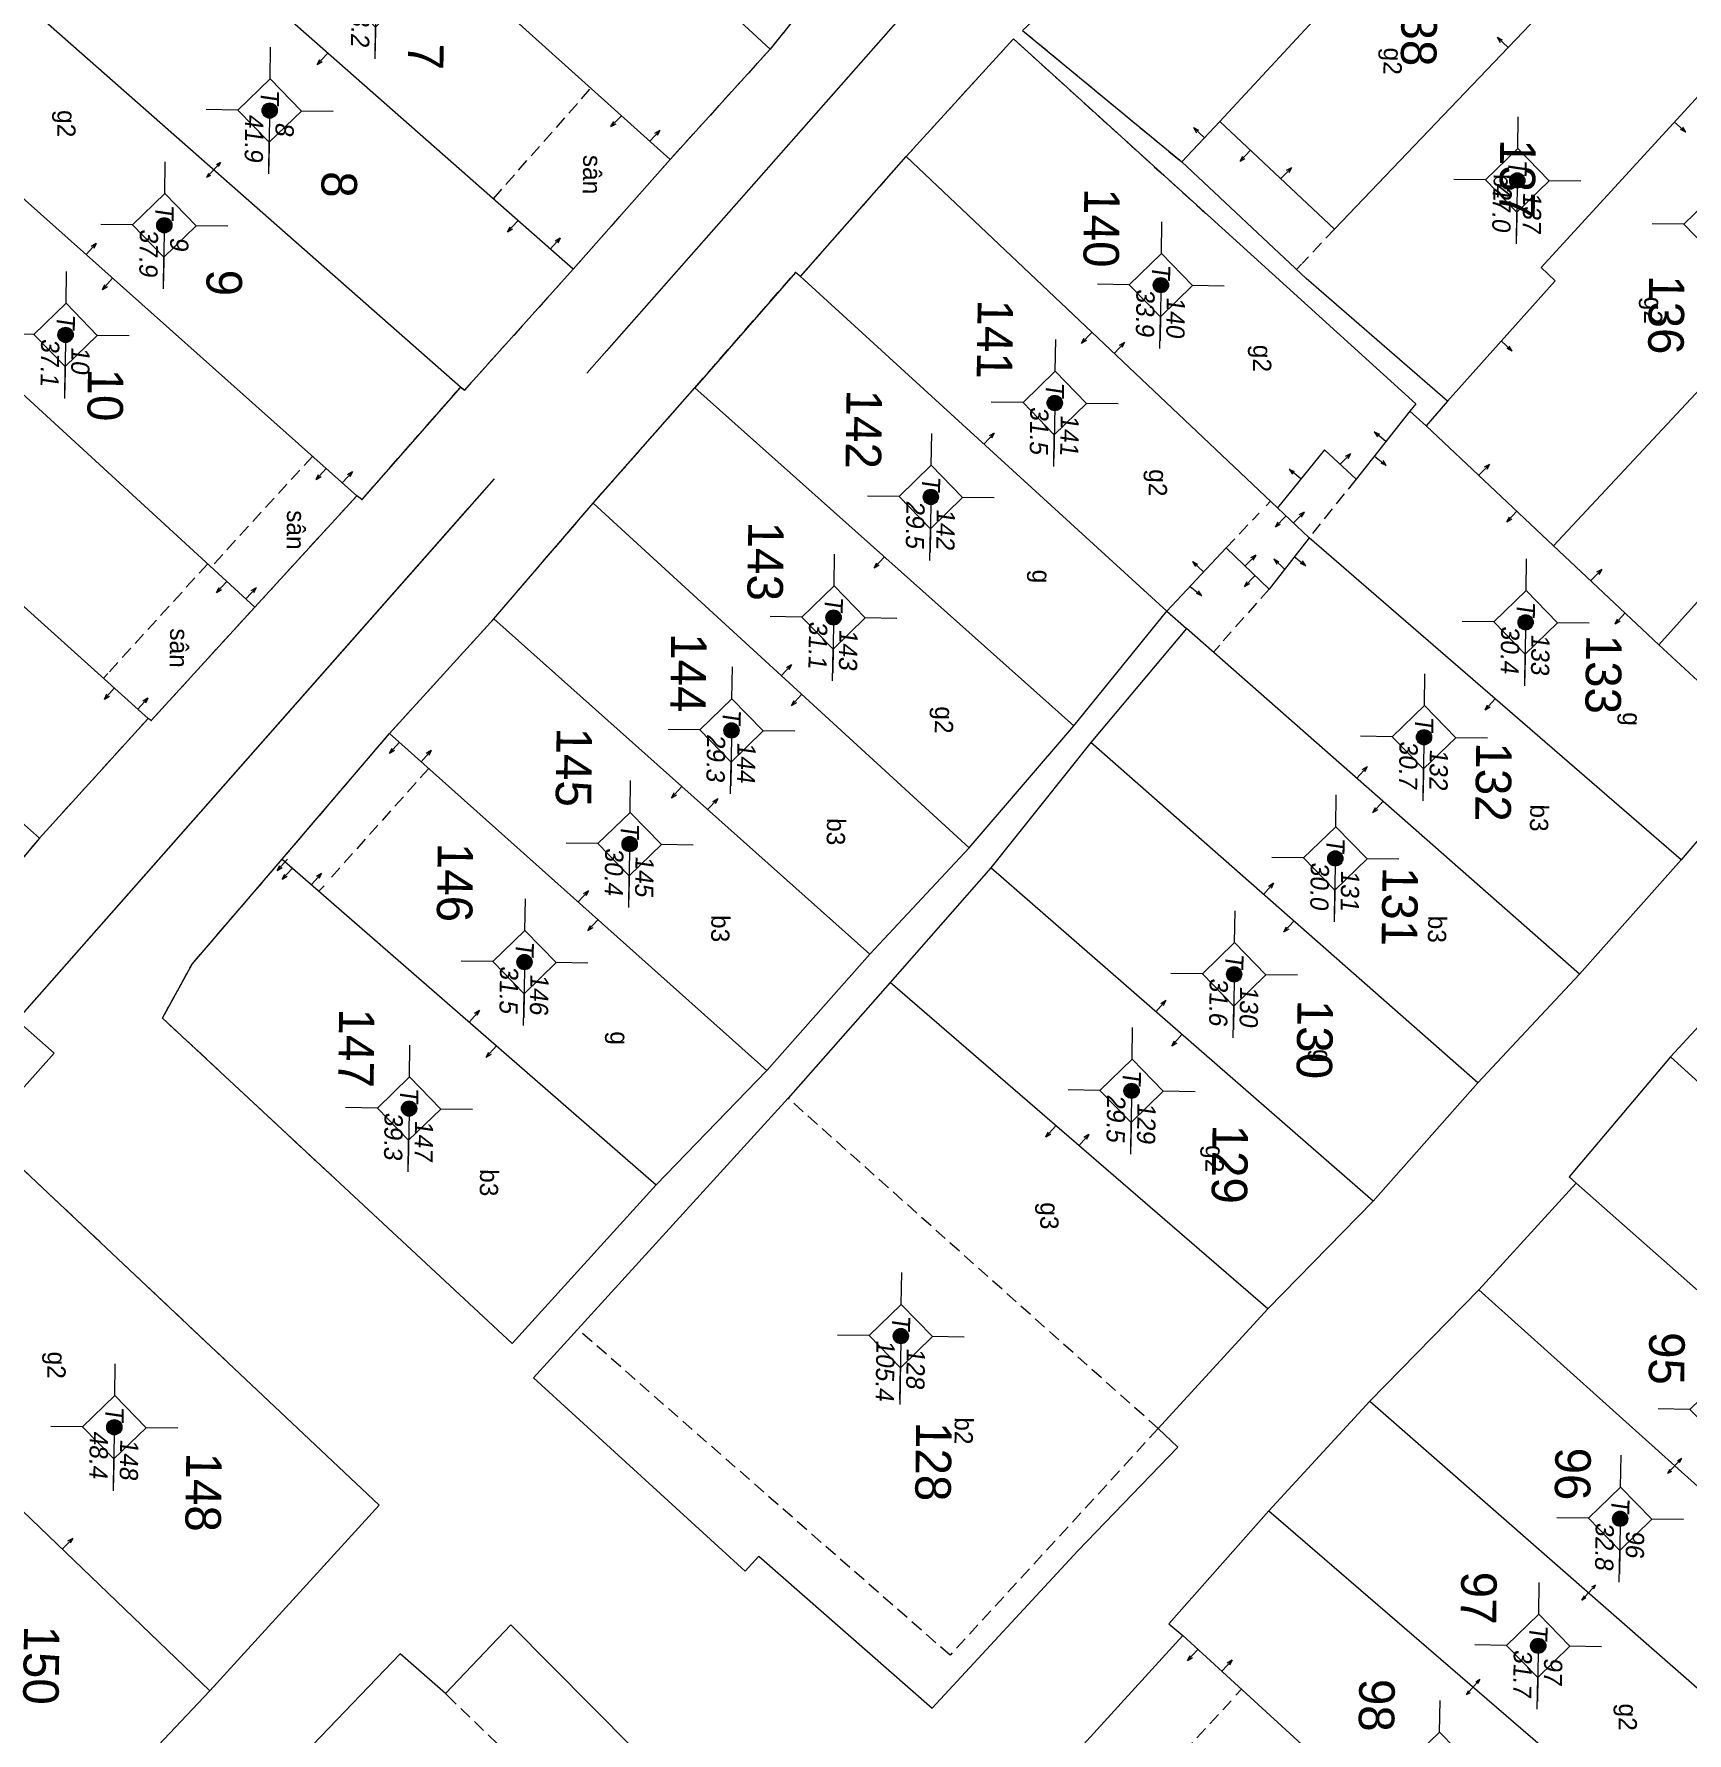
# Model space of a CAD drawing. Extents: x 601689 to 602595, y 1189742 to 1190763.
# Drawn here: x 602144.93 to 602177.5, y 1190451.62 to 1190485.09 of the extents above; entities that cross this region are included whole.
import ezdxf
from ezdxf.enums import TextEntityAlignment as Align

# ---------------------------------------------------------------- set-up
doc = ezdxf.new("R2010")
doc.units = 0
doc.header["$MEASUREMENT"] = 0
doc.linetypes.add('HIDDEN', pattern=[0.375, 0.25, -0.125])
for name, color, linetype in [('10', 250, 'Continuous'), ('11', 7, 'Continuous'), ('13', 7, 'Continuous'), ('14', 7, 'Continuous'), ('15', 7, 'Continuous'), ('16', 7, 'Continuous'), ('22', 7, 'Continuous'), ('53', 7, 'Continuous'), ('57', 7, 'Continuous')]:
    doc.layers.add(name, color=color, linetype=linetype)
doc.styles.add('TXT', font='vnshx.shx')

# ---------------------------------------------------------------- blocks, each defined once
blk = doc.blocks.new('NH3R')
at = {"layer": '16', "color": 7, "linetype": 'Continuous', "lineweight": 0}
for p, q in [((0, 0), (0.297, -0.005)), ((0.297, -0.005), (0.186, 0.031)), ((0.297, -0.005), (0.189, -0.033))]:
    blk.add_line(p, q, dxfattribs=at)
blk = doc.blocks.new('NH3')
at = {"layer": '16', "color": 7, "linetype": 'Continuous', "lineweight": 0}
for p, q in [((-0.199, -0.002), (-0.113, 0.021)), ((0.197, -0.012), (0.107, 0.015)), ((-0.199, -0.002), (0.197, -0.012)), ((-0.199, -0.002), (-0.116, -0.035)), ((0.197, -0.012), (0.104, -0.027))]:
    blk.add_line(p, q, dxfattribs=at)
blk = doc.blocks.new('*M1341134113411341')
at = {"layer": '13', "color": 3, "linetype": 'Continuous', "lineweight": 0}
blk.add_line((602383.764, 1189838.428), (602384.784, 1189838.428), dxfattribs=at)
at = {"layer": '13', "color": 3, "linetype": 'Continuous', "lineweight": 0, "style": 'TXT', "oblique": 7.6055}
for s, p in [('96', (602383.914, 1189838.728)), ('32.8', (602383.764, 1189838.128))]:
    blk.add_text(s, height=0.36, dxfattribs=at).set_placement(p, align=Align.MIDDLE_LEFT)
blk.add_text('T', height=0.36, dxfattribs=at).set_placement((602383.567, 1189838.428), align=Align.MIDDLE_RIGHT)
blk = doc.blocks.new('*M1344134413441344')
at = {"layer": '13', "color": 3, "linetype": 'Continuous', "lineweight": 0}
blk.add_line((602386.292, 1189836.85), (602387.312, 1189836.85), dxfattribs=at)
at = {"layer": '13', "color": 3, "linetype": 'Continuous', "lineweight": 0, "style": 'TXT', "oblique": 7.6055}
for s, p in [('97', (602386.442, 1189837.15)), ('31.7', (602386.292, 1189836.55))]:
    blk.add_text(s, height=0.36, dxfattribs=at).set_placement(p, align=Align.MIDDLE_LEFT)
blk.add_text('T', height=0.36, dxfattribs=at).set_placement((602386.095, 1189836.85), align=Align.MIDDLE_RIGHT)
blk = doc.blocks.new('*M1345134513451345')
at = {"layer": '13', "color": 3, "linetype": 'Continuous', "lineweight": 0}
blk.add_line((602366.133, 1189836.309), (602367.153, 1189836.309), dxfattribs=at)
at = {"layer": '13', "color": 3, "linetype": 'Continuous', "lineweight": 0, "style": 'TXT', "oblique": 7.6055}
for s, p in [('133', (602366.283, 1189836.609)), ('30.4', (602366.133, 1189836.009))]:
    blk.add_text(s, height=0.36, dxfattribs=at).set_placement(p, align=Align.MIDDLE_LEFT)
blk.add_text('T', height=0.36, dxfattribs=at).set_placement((602365.936, 1189836.309), align=Align.MIDDLE_RIGHT)
blk = doc.blocks.new('*M1347134713471347')
at = {"layer": '13', "color": 3, "linetype": 'Continuous', "lineweight": 0}
blk.add_line((602357.43, 1189836.019), (602358.45, 1189836.019), dxfattribs=at)
at = {"layer": '13', "color": 3, "linetype": 'Continuous', "lineweight": 0, "style": 'TXT', "oblique": 7.6055}
for s, p in [('137', (602357.58, 1189836.319)), ('47.0', (602357.43, 1189835.719))]:
    blk.add_text(s, height=0.36, dxfattribs=at).set_placement(p, align=Align.MIDDLE_LEFT)
blk.add_text('T', height=0.36, dxfattribs=at).set_placement((602357.233, 1189836.019), align=Align.MIDDLE_RIGHT)
blk = doc.blocks.new('*M1351135113511351')
at = {"layer": '13', "color": 3, "linetype": 'Continuous', "lineweight": 0}
blk.add_line((602368.426, 1189834.34), (602369.446, 1189834.34), dxfattribs=at)
at = {"layer": '13', "color": 3, "linetype": 'Continuous', "lineweight": 0, "style": 'TXT', "oblique": 7.6055}
for s, p in [('132', (602368.576, 1189834.64)), ('30.7', (602368.426, 1189834.04))]:
    blk.add_text(s, height=0.36, dxfattribs=at).set_placement(p, align=Align.MIDDLE_LEFT)
blk.add_text('T', height=0.36, dxfattribs=at).set_placement((602368.229, 1189834.34), align=Align.MIDDLE_RIGHT)
blk = doc.blocks.new('*M1355135513551355')
at = {"layer": '13', "color": 3, "linetype": 'Continuous', "lineweight": 0}
blk.add_line((602370.838, 1189832.627), (602371.858, 1189832.627), dxfattribs=at)
at = {"layer": '13', "color": 3, "linetype": 'Continuous', "lineweight": 0, "style": 'TXT', "oblique": 7.6055}
for s, p in [('131', (602370.988, 1189832.927)), ('30.0', (602370.838, 1189832.327))]:
    blk.add_text(s, height=0.36, dxfattribs=at).set_placement(p, align=Align.MIDDLE_LEFT)
blk.add_text('T', height=0.36, dxfattribs=at).set_placement((602370.641, 1189832.627), align=Align.MIDDLE_RIGHT)
blk = doc.blocks.new('*M1359135913591359')
at = {"layer": '13', "color": 3, "linetype": 'Continuous', "lineweight": 0}
blk.add_line((602373.151, 1189830.669), (602374.171, 1189830.669), dxfattribs=at)
at = {"layer": '13', "color": 3, "linetype": 'Continuous', "lineweight": 0, "style": 'TXT', "oblique": 7.6055}
for s, p in [('130', (602373.301, 1189830.969)), ('31.6', (602373.151, 1189830.369))]:
    blk.add_text(s, height=0.36, dxfattribs=at).set_placement(p, align=Align.MIDDLE_LEFT)
blk.add_text('T', height=0.36, dxfattribs=at).set_placement((602372.954, 1189830.669), align=Align.MIDDLE_RIGHT)
blk = doc.blocks.new('*M1362136213621362')
at = {"layer": '13', "color": 3, "linetype": 'Continuous', "lineweight": 0}
blk.add_line((602359.595, 1189829.028), (602360.615, 1189829.028), dxfattribs=at)
at = {"layer": '13', "color": 3, "linetype": 'Continuous', "lineweight": 0, "style": 'TXT', "oblique": 7.6055}
for s, p in [('140', (602359.745, 1189829.328)), ('33.9', (602359.595, 1189828.728))]:
    blk.add_text(s, height=0.36, dxfattribs=at).set_placement(p, align=Align.MIDDLE_LEFT)
blk.add_text('T', height=0.36, dxfattribs=at).set_placement((602359.398, 1189829.028), align=Align.MIDDLE_RIGHT)
blk = doc.blocks.new('*M1363136313631363')
at = {"layer": '13', "color": 3, "linetype": 'Continuous', "lineweight": 0}
blk.add_line((602375.475, 1189828.681), (602376.495, 1189828.681), dxfattribs=at)
at = {"layer": '13', "color": 3, "linetype": 'Continuous', "lineweight": 0, "style": 'TXT', "oblique": 7.6055}
for s, p in [('129', (602375.625, 1189828.981)), ('29.5', (602375.475, 1189828.381))]:
    blk.add_text(s, height=0.36, dxfattribs=at).set_placement(p, align=Align.MIDDLE_LEFT)
blk.add_text('T', height=0.36, dxfattribs=at).set_placement((602375.278, 1189828.681), align=Align.MIDDLE_RIGHT)
blk = doc.blocks.new('*M1366136613661366')
at = {"layer": '13', "color": 3, "linetype": 'Continuous', "lineweight": 0}
blk.add_line((602361.947, 1189826.971), (602362.967, 1189826.971), dxfattribs=at)
at = {"layer": '13', "color": 3, "linetype": 'Continuous', "lineweight": 0, "style": 'TXT', "oblique": 7.6055}
for s, p in [('141', (602362.097, 1189827.271)), ('31.5', (602361.947, 1189826.671))]:
    blk.add_text(s, height=0.36, dxfattribs=at).set_placement(p, align=Align.MIDDLE_LEFT)
blk.add_text('T', height=0.36, dxfattribs=at).set_placement((602361.75, 1189826.971), align=Align.MIDDLE_RIGHT)
blk = doc.blocks.new('*M1371137113711371')
at = {"layer": '13', "color": 3, "linetype": 'Continuous', "lineweight": 0}
blk.add_line((602363.834, 1189824.557), (602364.854, 1189824.557), dxfattribs=at)
at = {"layer": '13', "color": 3, "linetype": 'Continuous', "lineweight": 0, "style": 'TXT', "oblique": 7.6055}
for s, p in [('142', (602363.984, 1189824.857)), ('29.5', (602363.834, 1189824.257))]:
    blk.add_text(s, height=0.36, dxfattribs=at).set_placement(p, align=Align.MIDDLE_LEFT)
blk.add_text('T', height=0.36, dxfattribs=at).set_placement((602363.637, 1189824.557), align=Align.MIDDLE_RIGHT)
blk = doc.blocks.new('*M1373137313731373')
at = {"layer": '13', "color": 3, "linetype": 'Continuous', "lineweight": 0}
blk.add_line((602380.373, 1189824.206), (602381.648, 1189824.206), dxfattribs=at)
at = {"layer": '13', "color": 3, "linetype": 'Continuous', "lineweight": 0, "style": 'TXT', "oblique": 7.6055}
for s, p in [('128', (602380.523, 1189824.506)), ('105.4', (602380.373, 1189823.906))]:
    blk.add_text(s, height=0.36, dxfattribs=at).set_placement(p, align=Align.MIDDLE_LEFT)
blk.add_text('T', height=0.36, dxfattribs=at).set_placement((602380.176, 1189824.206), align=Align.MIDDLE_RIGHT)
blk = doc.blocks.new('*M1374137413741374')
at = {"layer": '13', "color": 3, "linetype": 'Continuous', "lineweight": 0}
blk.add_line((602366.235, 1189822.674), (602367.255, 1189822.674), dxfattribs=at)
at = {"layer": '13', "color": 3, "linetype": 'Continuous', "lineweight": 0, "style": 'TXT', "oblique": 7.6055}
for s, p in [('143', (602366.385, 1189822.974)), ('31.1', (602366.235, 1189822.374))]:
    blk.add_text(s, height=0.36, dxfattribs=at).set_placement(p, align=Align.MIDDLE_LEFT)
blk.add_text('T', height=0.36, dxfattribs=at).set_placement((602366.038, 1189822.674), align=Align.MIDDLE_RIGHT)
blk = doc.blocks.new('*M1379137913791379')
at = {"layer": '13', "color": 3, "linetype": 'Continuous', "lineweight": 0}
blk.add_line((602368.489, 1189820.696), (602369.509, 1189820.696), dxfattribs=at)
at = {"layer": '13', "color": 3, "linetype": 'Continuous', "lineweight": 0, "style": 'TXT', "oblique": 7.6055}
for s, p in [('144', (602368.639, 1189820.996)), ('29.3', (602368.489, 1189820.396))]:
    blk.add_text(s, height=0.36, dxfattribs=at).set_placement(p, align=Align.MIDDLE_LEFT)
blk.add_text('T', height=0.36, dxfattribs=at).set_placement((602368.292, 1189820.696), align=Align.MIDDLE_RIGHT)
blk = doc.blocks.new('*M1381138113811381')
at = {"layer": '13', "color": 3, "linetype": 'Continuous', "lineweight": 0}
blk.add_line((602370.758, 1189818.723), (602371.778, 1189818.723), dxfattribs=at)
at = {"layer": '13', "color": 3, "linetype": 'Continuous', "lineweight": 0, "style": 'TXT', "oblique": 7.6055}
for s, p in [('145', (602370.908, 1189819.023)), ('30.4', (602370.758, 1189818.423))]:
    blk.add_text(s, height=0.36, dxfattribs=at).set_placement(p, align=Align.MIDDLE_LEFT)
blk.add_text('T', height=0.36, dxfattribs=at).set_placement((602370.561, 1189818.723), align=Align.MIDDLE_RIGHT)
blk = doc.blocks.new('*M1385138513851385')
at = {"layer": '13', "color": 3, "linetype": 'Continuous', "lineweight": 0}
blk.add_line((602373.113, 1189816.685), (602374.133, 1189816.685), dxfattribs=at)
at = {"layer": '13', "color": 3, "linetype": 'Continuous', "lineweight": 0, "style": 'TXT', "oblique": 7.6055}
blk.add_text('T', height=0.36, dxfattribs=at).set_placement((602372.916, 1189816.685), align=Align.MIDDLE_RIGHT)
for s, p in [('146', (602373.263, 1189816.985)), ('31.5', (602373.113, 1189816.385))]:
    blk.add_text(s, height=0.36, dxfattribs=at).set_placement(p, align=Align.MIDDLE_LEFT)
blk = doc.blocks.new('*M1389138913891389')
at = {"layer": '13', "color": 3, "linetype": 'Continuous', "lineweight": 0}
blk.add_line((602376.031, 1189814.453), (602377.051, 1189814.453), dxfattribs=at)
at = {"layer": '13', "color": 3, "linetype": 'Continuous', "lineweight": 0, "style": 'TXT', "oblique": 7.6055}
for s, p in [('147', (602376.181, 1189814.753)), ('39.3', (602376.031, 1189814.153))]:
    blk.add_text(s, height=0.36, dxfattribs=at).set_placement(p, align=Align.MIDDLE_LEFT)
blk.add_text('T', height=0.36, dxfattribs=at).set_placement((602375.834, 1189814.453), align=Align.MIDDLE_RIGHT)
blk = doc.blocks.new('*M1396139613961396')
at = {"layer": '13', "color": 3, "linetype": 'Continuous', "lineweight": 0}
blk.add_line((602382.393, 1189808.738), (602383.413, 1189808.738), dxfattribs=at)
at = {"layer": '13', "color": 3, "linetype": 'Continuous', "lineweight": 0, "style": 'TXT', "oblique": 7.6055}
for s, p in [('148', (602382.543, 1189809.038)), ('48.4', (602382.393, 1189808.438))]:
    blk.add_text(s, height=0.36, dxfattribs=at).set_placement(p, align=Align.MIDDLE_LEFT)
blk.add_text('T', height=0.36, dxfattribs=at).set_placement((602382.196, 1189808.738), align=Align.MIDDLE_RIGHT)
blk = doc.blocks.new('CENTRD')
at = {"layer": '11', "linetype": 'Continuous', "lineweight": 0}
h = blk.add_hatch(color=2, dxfattribs=at)
edge = h.paths.add_edge_path()
edge.add_arc((0, 0), 0.15, 0, 360)
at = {"layer": '11', "color": 2, "linetype": 'Continuous', "lineweight": 0}
for p, q in [((0, 1.25), (0, 0.625)), ((0, 0.625), (-0.625, 0)), ((0.625, 0), (0, 0.625)), ((-0.625, 0), (-1.25, 0)), ((-0.625, 0), (0, -0.625)), ((0, -0.625), (0.625, 0)), ((1.25, 0), (0.625, 0)), ((0, -0.625), (0, -1.25))]:
    blk.add_line(p, q, dxfattribs=at)
blk.add_circle((0, 0), 0.15, dxfattribs=at)
blk = doc.blocks.new('*M2106210621062106')
at = {"layer": '13', "color": 3, "linetype": 'Continuous', "lineweight": 0}
blk.add_line((602354.11, 1189813.484), (602355.13, 1189813.484), dxfattribs=at)
at = {"layer": '13', "color": 3, "linetype": 'Continuous', "lineweight": 0, "style": 'TXT', "oblique": 7.6055}
for s, p in [('7', (602354.26, 1189813.784)), ('38.2', (602354.11, 1189813.184))]:
    blk.add_text(s, height=0.36, dxfattribs=at).set_placement(p, align=Align.MIDDLE_LEFT)
blk.add_text('T', height=0.36, dxfattribs=at).set_placement((602353.913, 1189813.484), align=Align.MIDDLE_RIGHT)
blk = doc.blocks.new('*M2108210821082108')
at = {"layer": '13', "color": 3, "linetype": 'Continuous', "lineweight": 0}
blk.add_line((602356.411, 1189811.422), (602357.431, 1189811.422), dxfattribs=at)
at = {"layer": '13', "color": 3, "linetype": 'Continuous', "lineweight": 0, "style": 'TXT', "oblique": 7.6055}
for s, p in [('8', (602356.561, 1189811.722)), ('41.9', (602356.411, 1189811.122))]:
    blk.add_text(s, height=0.36, dxfattribs=at).set_placement(p, align=Align.MIDDLE_LEFT)
blk.add_text('T', height=0.36, dxfattribs=at).set_placement((602356.214, 1189811.422), align=Align.MIDDLE_RIGHT)
blk = doc.blocks.new('*M2110211021102110')
at = {"layer": '13', "color": 3, "linetype": 'Continuous', "lineweight": 0}
blk.add_line((602358.702, 1189809.379), (602359.722, 1189809.379), dxfattribs=at)
at = {"layer": '13', "color": 3, "linetype": 'Continuous', "lineweight": 0, "style": 'TXT', "oblique": 7.6055}
for s, p in [('9', (602358.852, 1189809.679)), ('37.9', (602358.702, 1189809.079))]:
    blk.add_text(s, height=0.36, dxfattribs=at).set_placement(p, align=Align.MIDDLE_LEFT)
blk.add_text('T', height=0.36, dxfattribs=at).set_placement((602358.505, 1189809.379), align=Align.MIDDLE_RIGHT)
blk = doc.blocks.new('*M2112211221122112')
at = {"layer": '13', "color": 3, "linetype": 'Continuous', "lineweight": 0}
blk.add_line((602360.89, 1189807.465), (602361.91, 1189807.465), dxfattribs=at)
at = {"layer": '13', "color": 3, "linetype": 'Continuous', "lineweight": 0, "style": 'TXT', "oblique": 7.6055}
for s, p in [('10', (602361.04, 1189807.765)), ('37.1', (602360.89, 1189807.165))]:
    blk.add_text(s, height=0.36, dxfattribs=at).set_placement(p, align=Align.MIDDLE_LEFT)
blk.add_text('T', height=0.36, dxfattribs=at).set_placement((602360.693, 1189807.465), align=Align.MIDDLE_RIGHT)

msp = doc.modelspace()

# ---------------------------------------------------------------- linework, layer by layer
at = {"layer": '10', "color": 7, "linetype": 'Continuous', "lineweight": 0}
for p, q in [((602159.429, 1190484.794), (602150.079, 1190493.502)), ((602175.995, 1190491.667), (602168.29, 1190483.373)), ((602157.459, 1190482.621), (602147.838, 1190491.284)), ((602155.55, 1190480.458), (602145.876, 1190488.98)), ((602153.328, 1190478.138), (602143.595, 1190486.712)), ((602159.429, 1190484.794), (602157.459, 1190482.621)), ((602151.288, 1190475.995), (602141.666, 1190484.568)), ((602183.747, 1190484.521), (602174.866, 1190475.012)), ((602168.29, 1190483.373), (602167.54, 1190482.573)), ((602160.028, 1190480.316), (602162.111, 1190482.678)), ((602162.111, 1190482.678), (602169.426, 1190475.757)), ((602185.663, 1190482.775), (602176.94, 1190473.063)), ((602149.278, 1190473.803), (602139.816, 1190482.483)), ((602157.459, 1190482.621), (602155.55, 1190480.458)), ((602167.248, 1190473.726), (602160.028, 1190480.316)), ((602147.178, 1190471.611), (602137.635, 1190480.193)), ((602155.947, 1190475.851), (602157.948, 1190478.124)), ((602165.417, 1190471.461), (602157.948, 1190478.124)), ((602145.036, 1190469.251), (602135.422, 1190477.774)), ((602172.359, 1190477.376), (602172.033, 1190477.661)), ((602172.775, 1190477.861), (602172.359, 1190477.376)), ((602174.866, 1190475.012), (602172.359, 1190477.376)), ((602151.288, 1190475.995), (602149.278, 1190473.803)), ((602153.985, 1190473.569), (602155.947, 1190475.851)), ((602163.354, 1190469.059), (602155.947, 1190475.851)), ((602169.426, 1190475.757), (602170.048, 1190475.168)), ((602177.381, 1190468.827), (602170.048, 1190475.168)), ((602176.94, 1190473.063), (602174.866, 1190475.012)), ((602165.417, 1190471.461), (602167.248, 1190473.726)), ((602167.248, 1190473.726), (602167.633, 1190473.381)), ((602151.935, 1190471.316), (602153.985, 1190473.569)), ((602161.395, 1190466.966), (602153.985, 1190473.569)), ((602167.633, 1190473.381), (602165.752, 1190471.136)), ((602175.38, 1190466.574), (602167.633, 1190473.381)), ((602179.201, 1190470.962), (602176.94, 1190473.063)), ((602147.178, 1190471.611), (602145.036, 1190469.251)), ((602149.82, 1190468.836), (602151.935, 1190471.316)), ((602159.364, 1190464.674), (602151.935, 1190471.316)), ((602163.354, 1190469.059), (602165.417, 1190471.461)), ((602165.752, 1190471.136), (602163.778, 1190468.664)), ((602173.371, 1190464.432), (602165.752, 1190471.136)), ((602179.201, 1190470.962), (602177.381, 1190468.827)), ((602145.036, 1190469.251), (602142.87, 1190466.68)), ((602161.395, 1190466.966), (602163.354, 1190469.059)), ((602149.82, 1190468.836), (602157.183, 1190462.424)), ((602163.778, 1190468.664), (602161.797, 1190466.41)), ((602171.309, 1190462.1), (602163.778, 1190468.664)), ((602177.381, 1190468.827), (602175.38, 1190466.574)), ((602159.364, 1190464.674), (602161.395, 1190466.966)), ((602179.189, 1190467.132), (602177.169, 1190464.94)), ((602169.24, 1190459.979), (602161.797, 1190466.41)), ((602175.38, 1190466.574), (602173.371, 1190464.432)), ((602157.183, 1190462.424), (602159.364, 1190464.674)), ((602173.371, 1190464.432), (602171.309, 1190462.1)), ((602175.314, 1190462.455), (602173.395, 1190460.351)), ((602175.314, 1190462.455), (602182.962, 1190455.69)), ((602171.309, 1190462.1), (602169.24, 1190459.979)), ((602173.395, 1190460.351), (602171.245, 1190458.16)), ((602173.395, 1190460.351), (602181.111, 1190453.416)), ((602141.298, 1190459.261), (602148.395, 1190452.453)), ((602171.245, 1190458.16), (602169.255, 1190455.998)), ((602171.245, 1190458.16), (602179.872, 1190450.602)), ((602169.255, 1190455.998), (602177.3, 1190449.067)), ((602167.561, 1190453.541), (602175.097, 1190446.647)), ((602148.395, 1190452.453), (602144.945, 1190448.821))]:
    msp.add_line(p, q, dxfattribs=at)
for points in [[(602152.258, 1190495.643), (602161.484, 1190487.356), (602159.429, 1190484.794)], [(602175.995, 1190491.667), (602173.554, 1190493.881), (602173.108, 1190494.137), (602172.485, 1190493.945), (602164.587, 1190485.334), (602164.405, 1190485.165), (602167.54, 1190482.573)], [(602178.405, 1190489.474), (602170.552, 1190481.252), (602168.29, 1190483.373)], [(602180.844, 1190487.281), (602174.621, 1190480.496), (602174.897, 1190480.232), (602172.775, 1190477.861)], [(602162.111, 1190482.678), (602164.223, 1190484.998), (602172.154, 1190477.809), (602172.033, 1190477.661)], [(602172.775, 1190477.861), (602169.989, 1190480.279), (602167.54, 1190482.573)], [(602155.55, 1190480.458), (602153.407, 1190478.076), (602153.328, 1190478.138)], [(602160.028, 1190480.316), (602159.929, 1190480.397), (602157.948, 1190478.124)], [(602153.328, 1190478.138), (602151.387, 1190475.924), (602151.288, 1190475.995)], [(602172.033, 1190477.661), (602170.974, 1190476.325), (602170.352, 1190476.904), (602169.426, 1190475.757)], [(602170.048, 1190475.168), (602169.264, 1190474.159), (602168.415, 1190474.97), (602167.248, 1190473.726)], [(602149.278, 1190473.803), (602147.238, 1190471.57), (602147.178, 1190471.611)], [(602157.183, 1190462.424), (602154.349, 1190459.293), (602147.458, 1190465.707), (602148.042, 1190466.769), (602149.82, 1190468.836)], [(602161.797, 1190466.41), (602159.786, 1190464.128), (602154.77, 1190458.617), (602158.939, 1190454.81), (602159.212, 1190455.106), (602162.622, 1190452.109), (602165.494, 1190455.209), (602167.462, 1190457.252), (602167.077, 1190457.618), (602169.24, 1190459.979)], [(602177.169, 1190464.94), (602175.176, 1190462.577), (602175.314, 1190462.455)], [(602177.169, 1190464.94), (602184.893, 1190457.943), (602185.785, 1190457.371)], [(602148.395, 1190452.453), (602151.726, 1190456.109), (602144.519, 1190462.908), (602141.298, 1190459.261)], [(602169.255, 1190455.998), (602167.284, 1190453.774), (602167.561, 1190453.541)], [(602159.567, 1190448.131), (602157.539, 1190450.509), (602154.324, 1190453.753), (602153.035, 1190452.4), (602152.145, 1190453.182), (602149.954, 1190450.903)], [(602167.561, 1190453.541), (602164.861, 1190450.578), (602165.085, 1190449.445), (602172.695, 1190442.83)]]:
    msp.add_lwpolyline(points, dxfattribs=at)
at = {"layer": '14', "color": 6, "linetype": 'HIDDEN', "lineweight": 0}
for p, q in [((602153.979, 1190481.849), (602155.898, 1190484.023)), ((602170.552, 1190481.252), (602169.912, 1190480.57)), ((602169.902, 1190480.56), (602169.8, 1190480.452)), ((602150.419, 1190476.778), (602148.419, 1190474.594)), ((602170.974, 1190476.325), (602170.048, 1190475.168)), ((602168.415, 1190474.97), (602169.064, 1190475.652)), ((602169.206, 1190475.8), (602169.288, 1190475.889)), ((602148.35, 1190474.655), (602146.38, 1190472.493)), ((602169.264, 1190474.159), (602168.36, 1190473.141)), ((602168.288, 1190473.052), (602168.167, 1190472.914)), ((602146.38, 1190472.493), (602146.299, 1190472.404)), ((602152.705, 1190470.626), (602150.734, 1190468.422)), ((602150.643, 1190468.314), (602150.541, 1190468.205)), ((602167.077, 1190457.618), (602159.786, 1190464.128)), ((602162.976, 1190453.154), (602155.643, 1190459.575)), ((602167.077, 1190457.618), (602162.976, 1190453.154)), ((602153.134, 1190452.299), (602153.035, 1190452.4)), ((602157.841, 1190447.774), (602153.134, 1190452.299)), ((602168.605, 1190452.367), (602168.717, 1190452.485))]:
    msp.add_line(p, q, dxfattribs=at)
msp.add_lwpolyline([(602166.614, 1190450.114), (602166.565, 1190450.154), (602168.514, 1190452.257)], dxfattribs=at)
at = {"layer": '22', "color": 7, "linetype": 'HIDDEN', "lineweight": 0}
for p, q in [((602161.484, 1190487.356), (602159.429, 1190484.794)), ((602162.111, 1190482.678), (602164.223, 1190484.998)), ((602164.223, 1190484.998), (602168.184, 1190481.404)), ((602164.405, 1190485.165), (602167.54, 1190482.573)), ((602159.429, 1190484.794), (602157.459, 1190482.621)), ((602160.028, 1190480.316), (602162.111, 1190482.678)), ((602157.459, 1190482.621), (602155.55, 1190480.458)), ((602155.55, 1190480.458), (602153.407, 1190478.076)), ((602157.948, 1190478.124), (602159.929, 1190480.397)), ((602160.028, 1190480.316), (602159.929, 1190480.397)), ((602153.328, 1190478.138), (602151.387, 1190475.924)), ((602153.328, 1190478.138), (602153.407, 1190478.076)), ((602155.947, 1190475.851), (602157.948, 1190478.124)), ((602151.288, 1190475.995), (602149.278, 1190473.803)), ((602151.387, 1190475.924), (602151.288, 1190475.995)), ((602149.278, 1190473.803), (602147.238, 1190471.57)), ((602147.178, 1190471.611), (602145.036, 1190469.251)), ((602147.238, 1190471.57), (602147.178, 1190471.611)), ((602145.036, 1190469.251), (602142.87, 1190466.68))]:
    msp.add_line(p, q, dxfattribs=at)
for points in [[(602150.795, 1190462.602), (602147.458, 1190465.707), (602148.042, 1190466.769), (602149.82, 1190468.836), (602151.935, 1190471.316), (602153.985, 1190473.569), (602155.947, 1190475.851)], [(602148.685, 1190458.98), (602144.519, 1190462.908), (602141.298, 1190459.261)]]:
    msp.add_lwpolyline(points, dxfattribs=at)
for p in [(602162.111, 1190482.678), (602159.929, 1190480.397), (602160.028, 1190480.316), (602151.288, 1190475.995), (602151.387, 1190475.924), (602147.178, 1190471.611), (602147.238, 1190471.57)]:
    msp.add_point(p, dxfattribs=at)
at = {"layer": '57', "color": 172, "linetype": 'Continuous', "lineweight": 0}
for p in [(602155.822, 1190478.413), (602156.207, 1190478.848)]:
    msp.add_line(p, (602172.928, 1190497.81), dxfattribs=at)
for points in [[(602153.994, 1190476.329), (602144.587, 1190465.667), (602145.327, 1190465.016), (602142.159, 1190461.47), (602140.47, 1190460.153)], [(602153.485, 1190475.755), (602144.587, 1190465.667), (602145.327, 1190465.016), (602142.159, 1190461.47), (602140.47, 1190460.153)]]:
    msp.add_lwpolyline(points, dxfattribs=at)

# ---------------------------------------------------------------- block references
at = {"layer": '11', "color": 2, "linetype": 'Continuous', "lineweight": 0, "rotation": 269.1680420500809}
for p in [(602151.668, 1190485.856), (602149.572, 1190483.586), (602174.152, 1190482.21), (602147.496, 1190481.325), (602178.058, 1190481.338), (602167.13, 1190480.146), (602145.551, 1190479.165), (602165.039, 1190477.824), (602162.598, 1190475.973), (602160.681, 1190473.599), (602174.316, 1190473.503), (602158.67, 1190471.374), (602172.314, 1190471.239), (602156.664, 1190469.134), (602170.566, 1190468.852), (602154.592, 1190466.809), (602168.574, 1190466.568), (602166.553, 1190464.273), (602152.318, 1190463.924), (602162.007, 1190459.441), (602178.178, 1190457.988), (602146.511, 1190457.645), (602176.178, 1190455.843), (602174.564, 1190453.339), (602172.612, 1190451.015)]:
    msp.add_blockref('CENTRD', p, dxfattribs=at)
at = {"layer": '13', "color": 3, "linetype": 'Continuous', "lineweight": 0, "rotation": 269.1680420500809}
for name in ['*M2106210621062106', '*M2108210821082108', '*M1347134713471347', '*M2110211021102110', '*M1362136213621362', '*M2112211221122112', '*M1366136613661366', '*M1371137113711371', '*M1374137413741374', '*M1345134513451345', '*M1379137913791379', '*M1351135113511351', '*M1381138113811381', '*M1355135513551355', '*M1385138513851385', '*M1359135913591359', '*M1363136313631363', '*M1389138913891389', '*M1373137313731373', '*M1396139613961396', '*M1341134113411341', '*M1344134413441344']:
    msp.add_blockref(name, (-578790.27, 1810052.359), dxfattribs=at)
at = {"layer": '16', "color": 7, "linetype": 'Continuous', "lineweight": 0}
for name, p, xscale, yscale, rotation in [('NH3R', (602173.971, 1190484.825), 0.9999987737190568, 0.9999987737190568, 137.4797307174071), ('NH3R', (602150.708, 1190484.713), 0.99999846173839, 0.99999846173839, 228.6144968914379), ('NH3R', (602177.251, 1190483.36), 1.00000107775425, 1.00000107775425, 318.1600931125333), ('NH3R', (602157.054, 1190482.977), 1.000001119214234, 1.000001119214234, 47.99973627628177), ('NH3R', (602167.986, 1190483.046), 0.9999985721974466, 0.9999985721974466, 137.1020391118353), ('NH3', (602148.466, 1190482.425), 0.99999846173839, 0.99999846173839, 48.61449689143794), ('NH3R', (602145.953, 1190480.749), 1.000001119214234, 1.000001119214234, 47.99973627628177), ('NH3R', (602155.095, 1190480.853), 1.000001119214234, 1.000001119214234, 47.99973627628177), ('NH3R', (602146.477, 1190480.281), 0.9999986920240416, 0.9999986920240416, 228.3019539479247), ('NH3R', (602173.831, 1190479.046), 1.00000107775425, 1.00000107775425, 318.1600931125333), ('NH3R', (602171.564, 1190477.068), 0.9999980956556528, 0.9999980956556528, 141.5731618991508), ('NH3R', (602170.657, 1190476.61), 1.000002842393399, 1.000002842393399, 47.07350205148498), ('NH3R', (602150.686, 1190476.534), 0.9999986920240416, 0.9999986920240416, 228.3019539479247), ('NH3R', (602151.002, 1190476.249), 1.000001119214234, 1.000001119214234, 47.99973627628177), ('NH3R', (602169.884, 1190476.33), 0.9999976479644181, 0.9999976479644181, 141.0981796855623), ('NH3R', (602148.726, 1190474.31), 0.9999986920240416, 0.9999986920240416, 228.3019539479247), ('NH3R', (602149.101, 1190473.966), 1.000001119214234, 1.000001119214234, 47.99973627628177), ('NH3R', (602146.516, 1190472.211), 0.9999986920240416, 0.9999986920240416, 228.3019539479247), ('NH3R', (602146.971, 1190471.794), 1.000001119214234, 1.000001119214234, 47.99973627628177), ('NH3R', (602152.132, 1190471.143), 0.9999986920240416, 0.9999986920240416, 228.3019539479247), ('NH3R', (602157.69, 1190470.267), 0.9999986920240416, 0.9999986920240416, 228.3019539479247), ('NH3R', (602149.92, 1190468.834), 0.9999986920240416, 0.9999986920240416, 228.3019539479247), ('NH3R', (602150.018, 1190468.663), 0.9999986920240416, 0.9999986920240416, 228.3019539479247), ('NH3R', (602155.649, 1190467.995), 0.9999970127048268, 0.9999970127048268, 48.20795783521235), ('NH3R', (602156.044, 1190467.65), 0.9999986920240416, 0.9999986920240416, 228.3019539479247), ('NH3R', (602167.544, 1190465.382), 1.000001735866278, 1.000001735866278, 228.9271558953528), ('NH3R', (602154.04, 1190465.157), 0.9999986920240416, 0.9999986920240416, 228.3019539479247), ('NH3R', (602165.059, 1190463.586), 1.000001735866278, 1.000001735866278, 228.9271558953528), ('NH3R', (602145.484, 1190455.244), 0.9999982523020008, 0.9999982523020008, 46.66782215252617), ('NH3R', (602167.857, 1190453.267), 1.000001046149683, 1.000001046149683, 227.5466225393385), ('NH3R', (602168.332, 1190452.84), 1.000001046149683, 1.000001046149683, 47.54662253933846), ('NH3', (602173.278, 1190452.532), 0.9999977708811174, 0.9999977708811174, 49.25855338295598)]:
    msp.add_blockref(name, p, dxfattribs=dict(at, xscale=xscale, yscale=yscale, rotation=rotation))
for name, p, rotation in [('NH3R', (602156.502, 1190483.484), 227.0359209976867), ('NH3R', (602168.893, 1190482.804), 228.3496172508076), ('NH3R', (602169.495, 1190482.246), 46.68670306554104), ('NH3R', (602154.462, 1190481.412), 227.0359209976867), ('NH3R', (602165.774, 1190479.217), 226.5828416430314), ('NH3R', (602166.208, 1190478.801), 47.61183043788235), ('NH3R', (602163.643, 1190477.016), 47.61183043788235), ('NH3R', (602171.34, 1190476.78), 322.1629277724829), ('NH3R', (602173.395, 1190476.402), 46.68670306554104), ('NH3R', (602169.594, 1190475.594), 226.2900042897656), ('NH3R', (602169.742, 1190475.462), 46.58284164303147), ('NH3R', (602174.146, 1190475.702), 228.3496172508076), ('NH3R', (602161.682, 1190474.793), 228.2643044307417), ('NH3R', (602167.968, 1190474.497), 136.8283430767919), ('NH3R', (602168.79, 1190474.616), 46.58284164303147), ('NH3R', (602169.569, 1190474.544), 136.8283430767919), ('NH3R', (602169.753, 1190474.802), 322.1629277724829), ('NH3R', (602168.987, 1190474.423), 226.2900042897656), ('NH3R', (602175.607, 1190474.332), 46.70558392902639), ('NH3R', (602167.705, 1190474.21), 322.1629277724829), ('NH3R', (602176.278, 1190473.693), 228.3496172508076), ('NH3R', (602159.65, 1190472.45), 47.48010740647329), ('NH3R', (602160.056, 1190472.085), 228.2643044307417), ('NH3R', (602173.715, 1190471.998), 229.1541916598615), ('NH3R', (602152.557, 1190470.758), 48.94590967061472), ('NH3R', (602170.993, 1190470.435), 49.16290274851087), ('NH3R', (602158.194, 1190469.81), 47.48010740647329), ('NH3R', (602171.507, 1190469.978), 228.6998381720342), ('NH3R', (602150.393, 1190468.337), 48.94590967061472), ('NH3R', (602169.151, 1190468.14), 49.16290274851087), ('NH3R', (602169.755, 1190467.622), 228.6521465082201), ('NH3R', (602167.029, 1190465.829), 49.16290274851087), ('NH3R', (602153.506, 1190465.635), 48.94590967061472), ('NH3R', (602165.514, 1190463.19), 49.16290274851087), ('NH3', (602177.248, 1190456.888), 48.04719823058539), ('NH3', (602175.563, 1190454.381), 228.7751669652025)]:
    msp.add_blockref(name, p, dxfattribs=dict(at, rotation=rotation))

# ---------------------------------------------------------------- texts
at = {"layer": '15', "color": 7, "linetype": 'Continuous', "lineweight": 0, "style": 'TXT'}
for s, p in [('g2', (602171.701, 1190484.826)), ('g2', (602145.572, 1190483.594)), ('s%%169n', (602155.93, 1190482.712)), ('b2', (602173.867, 1190482.336)), ('g2', (602176.833, 1190479.916)), ('g2', (602169.131, 1190478.97)), ('g2', (602167.077, 1190476.519)), ('s%%169n', (602150.094, 1190475.711)), ('g', (602164.779, 1190474.54)), ('s%%169n', (602147.792, 1190473.384)), ('g2', (602162.862, 1190471.847)), ('g', (602176.411, 1190471.731)), ('b3', (602160.732, 1190469.645)), ('b3', (602174.587, 1190469.915)), ('b3', (602158.455, 1190467.736)), ('b3', (602172.577, 1190467.723)), ('g', (602156.464, 1190465.444)), ('g', (602170.31, 1190465.094)), ('g2', (602168.193, 1190463.202)), ('b3', (602153.897, 1190462.729)), ('g3', (602164.939, 1190462.077)), ('g2', (602145.377, 1190459.135)), ('b2', (602163.25, 1190457.841)), ('g2', (602176.334, 1190452.201))]:
    msp.add_text(s, height=0.36, rotation=269.2144, dxfattribs=at).set_placement(p, align=Align.MIDDLE_LEFT)
at = {"layer": '53', "color": 200, "linetype": 'Continuous', "lineweight": 0, "style": 'TXT'}
for s, p in [('138', (602172.227, 1190486.018)), ('7', (602152.651, 1190484.907)), ('137', (602174.166, 1190483.022)), ('8', (602150.946, 1190482.39)), ('140', (602165.972, 1190482.055)), ('9', (602148.68, 1190480.452)), ('136', (602177.099, 1190480.342)), ('141', (602163.872, 1190479.863)), ('10', (602146.342, 1190478.503)), ('142', (602161.288, 1190478.088)), ('143', (602159.352, 1190475.485)), ('144', (602157.832, 1190473.286)), ('133', (602175.862, 1190473.258)), ('145', (602155.576, 1190471.427)), ('132', (602173.693, 1190471.137)), ('146', (602153.234, 1190469.158)), ('131', (602171.849, 1190468.683)), ('130', (602170.173, 1190466.066)), ('147', (602151.29, 1190465.895)), ('129', (602168.499, 1190463.609)), ('95', (602177.104, 1190459.521)), ('128', (602162.659, 1190457.748)), ('148', (602148.279, 1190457.146)), ('96', (602175.253, 1190457.245)), ('97', (602173.399, 1190454.801)), ('150', (602145.083, 1190453.739)), ('98', (602171.39, 1190452.688))]:
    msp.add_text(s, height=0.7, rotation=269.2144, dxfattribs=at).set_placement(p, align=Align.MIDDLE_LEFT)

doc.saveas('drawing.dxf')
